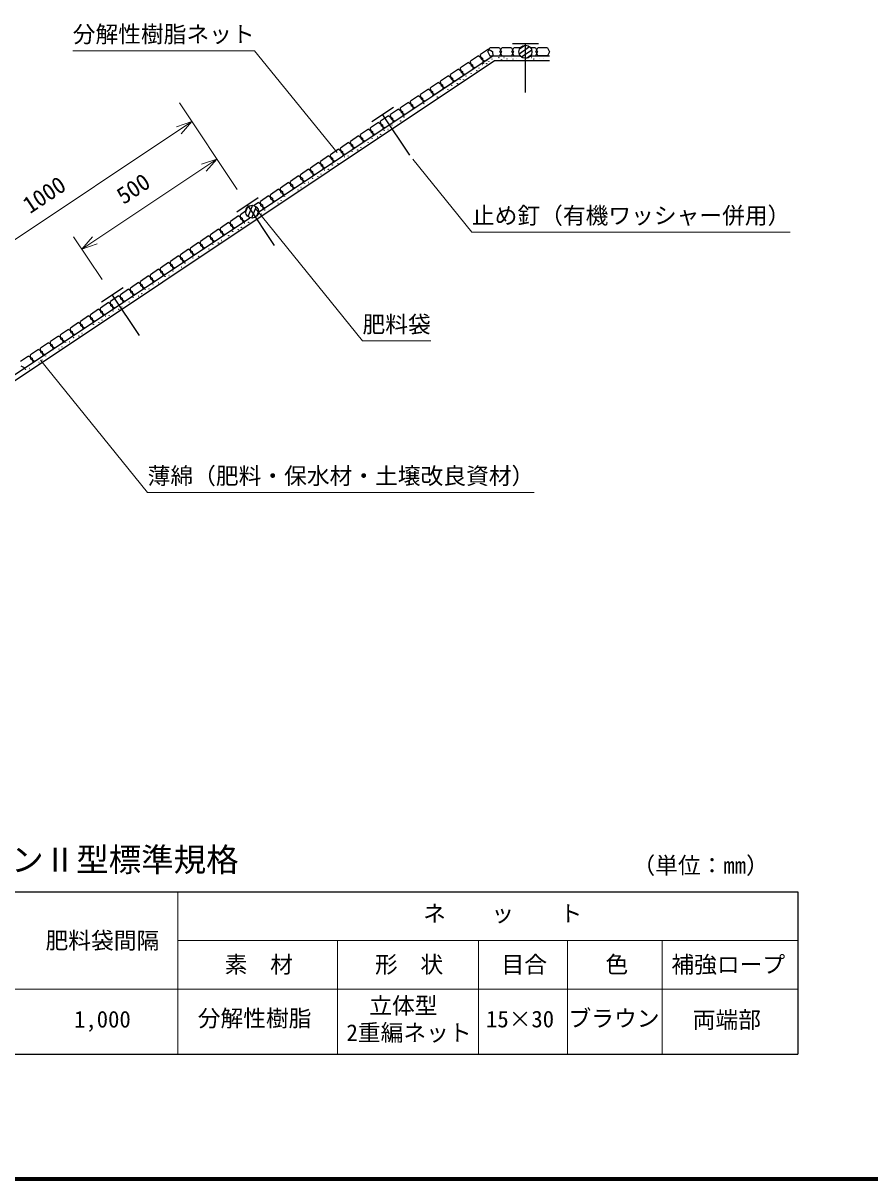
# Model space of a CAD drawing. Units: millimetres, scale not verified. Extents: x 200 to 8200, y 200 to 5825.
# Drawn here: x 1594 to 4200, y 200 to 3757 of the extents above; entities that cross this region are included whole.
import ezdxf
from ezdxf.enums import TextEntityAlignment as Align

# ---------------------------------------------------------------- set-up
doc = ezdxf.new("R2010")
doc.units = ezdxf.units.MM
doc.header["$LTSCALE"] = 20
doc.layers.add('C-MTR', color=5, linetype='Continuous')
doc.layers.add('C-MTR-TXT', color=5, linetype='Continuous')
for name, color, linetype, lineweight in [('C-MTR-FRAM', 5, 'Continuous', 25), ('C-MTR-LINE', 5, 'Continuous', 13), ('C-STR', 7, 'Continuous', 25), ('C-STR-DIM', 1, 'Continuous', 13), ('C-STR-HTXT', 1, 'Continuous', 13), ('C-TTL', 2, 'Continuous', 70)]:
    doc.layers.add(name, color=color, linetype=linetype, lineweight=lineweight)
doc.styles.add('ＭＳ ゴシック', font='')
doc.styles.get('ＭＳ ゴシック').set_extended_font_data('MS Gothic')

msp = doc.modelspace()

# ---------------------------------------------------------------- linework, layer by layer
at = {"layer": 'C-MTR-FRAM'}
for p, q in [((857.47, 1083.7), (3978.01, 1083.7)), ((3978.01, 1083.7), (3978.01, 583.7)), ((857.47, 583.7), (3978.01, 583.7))]:
    msp.add_line(p, q, dxfattribs=at)
at = {"layer": 'C-MTR-LINE'}
for p, q in [((2070.31, 1083.7), (2070.31, 583.7)), ((2070.31, 933.7), (3978.01, 933.7)), ((2561.72, 933.7), (2561.72, 583.7)), ((2995.34, 933.7), (2995.34, 583.7)), ((3269.1, 933.7), (3269.1, 583.7)), ((3269.1, 933.7), (3269.1, 583.7)), ((3560.37, 933.7), (3560.37, 583.7)), ((857.47, 783.7), (3978.01, 783.7))]:
    msp.add_line(p, q, dxfattribs=at)
at = {"layer": 'C-STR'}
for p, q in [((3026.63, 3676.36), (3001.67, 3659.72)), ((3024.09, 3668.39), (3030.09, 3680.39)), ((3024.09, 3668.39), (3030.09, 3656.39)), ((3026.63, 3676.36), (3038.28, 3669.71)), ((3060.09, 3680.39), (3030.09, 3680.39)), ((3038.28, 3669.71), (3039.94, 3656.39)), ((3060.09, 3680.39), (3066.09, 3668.39)), ((3066.09, 3668.39), (3060.09, 3656.39)), ((3061.09, 3668.39), (3067.09, 3680.39)), ((3061.09, 3668.39), (3067.09, 3656.39)), ((3097.09, 3680.39), (3067.09, 3680.39)), ((3097.09, 3680.39), (3103.09, 3668.39)), ((3103.09, 3668.39), (3097.09, 3656.39)), ((3098.09, 3668.39), (3104.09, 3680.39)), ((3098.09, 3668.39), (3104.09, 3656.39)), ((3179.94, 3693.39), (3099.94, 3693.39)), ((3124.09, 3680.39), (3104.09, 3680.39)), ((3139.94, 3543.39), (3139.94, 3693.39)), ((3171.09, 3680.39), (3156.09, 3680.39)), ((3171.09, 3680.39), (3177.09, 3668.39)), ((3177.09, 3668.39), (3171.09, 3656.39)), ((3172.09, 3668.39), (3178.09, 3680.39)), ((3172.09, 3668.39), (3178.09, 3656.39)), ((3208.09, 3680.39), (3178.09, 3680.39)), ((3208.09, 3680.39), (3214.09, 3668.39)), ((3214.09, 3668.39), (3208.09, 3656.39)), ((937.68, 2236.87), (3044.48, 3641.39)), ((2854.27, 3532.61), (3039.94, 3656.39)), ((2965.06, 3635.32), (2940.09, 3618.68)), ((2965.06, 3635.32), (2976.7, 3628.66)), ((2995.84, 3655.84), (2970.88, 3639.2)), ((2972.54, 3625.89), (2970.88, 3639.2)), ((2976.7, 3628.66), (2978.37, 3615.35)), ((2984.19, 3619.23), (3009.15, 3635.87)), ((2995.84, 3655.84), (3007.49, 3649.18)), ((3003.33, 3646.41), (3001.67, 3659.72)), ((3003.33, 3646.41), (3014.98, 3639.75)), ((3007.49, 3649.18), (3009.15, 3635.87)), ((3014.98, 3639.75), (3039.94, 3656.39)), ((3030.09, 3656.39), (3124.09, 3656.39)), ((3039.94, 3656.39), (3060.09, 3656.39)), ((3044.48, 3641.39), (3214.22, 3641.39)), ((3067.09, 3656.39), (3097.09, 3656.39)), ((3104.09, 3656.39), (3124.09, 3656.39)), ((3156.09, 3656.39), (3171.09, 3656.39)), ((3156.09, 3656.39), (3213.71, 3656.39)), ((3208.09, 3656.39), (3178.09, 3656.39)), ((2903.48, 3594.27), (2878.52, 3577.63)), ((2903.48, 3594.27), (2915.13, 3587.61)), ((2934.27, 3614.79), (2909.31, 3598.15)), ((2910.97, 3584.84), (2909.31, 3598.15)), ((2922.62, 3578.18), (2947.58, 3594.82)), ((2934.27, 3614.79), (2945.92, 3608.14)), ((2941.76, 3605.36), (2940.09, 3618.68)), ((2941.76, 3605.36), (2953.41, 3598.71)), ((2945.92, 3608.14), (2947.58, 3594.82)), ((2953.41, 3598.71), (2978.37, 3615.35)), ((2972.54, 3625.89), (2984.19, 3619.23)), ((2872.7, 3573.74), (2847.74, 3557.1)), ((2849.4, 3543.79), (2847.74, 3557.1)), ((2872.7, 3573.74), (2884.35, 3567.09)), ((2880.19, 3564.31), (2878.52, 3577.63)), ((2880.19, 3564.31), (2891.84, 3557.66)), ((2884.35, 3567.09), (2886.01, 3553.78)), ((2891.84, 3557.66), (2916.8, 3574.3)), ((2910.97, 3584.84), (2922.62, 3578.18)), ((2915.13, 3587.61), (2916.8, 3574.3)), ((2318.43, 3175.39), (2837.63, 3521.52)), ((2811.13, 3532.7), (2786.17, 3516.06)), ((2811.13, 3532.7), (2822.78, 3526.04)), ((2841.91, 3553.22), (2816.95, 3536.58)), ((2818.62, 3523.27), (2816.95, 3536.58)), ((2818.62, 3523.27), (2830.26, 3516.61)), ((2822.78, 3526.04), (2824.44, 3512.73)), ((2830.26, 3516.61), (2855.23, 3533.25)), ((2841.91, 3553.22), (2853.56, 3546.56)), ((2849.4, 3543.79), (2861.05, 3537.13)), ((2853.56, 3546.56), (2855.23, 3533.25)), ((2861.05, 3537.13), (2886.01, 3553.78)), ((2733.9, 3496.84), (2667.33, 3452.46)), ((2749.56, 3491.65), (2724.59, 3475.01)), ((2749.56, 3491.65), (2761.2, 3484.99)), ((2780.34, 3512.17), (2755.38, 3495.53)), ((2757.04, 3482.22), (2755.38, 3495.53)), ((2768.69, 3475.56), (2793.65, 3492.2)), ((2780.34, 3512.17), (2791.99, 3505.52)), ((2787.83, 3502.74), (2786.17, 3516.06)), ((2787.83, 3502.74), (2799.48, 3496.09)), ((2791.99, 3505.52), (2793.65, 3492.2)), ((2799.48, 3496.09), (2824.44, 3512.73)), ((2687.98, 3450.6), (2663.02, 3433.96)), ((2687.98, 3450.6), (2699.63, 3443.94)), ((2718.77, 3471.13), (2693.81, 3454.48)), ((2695.47, 3441.17), (2693.81, 3454.48)), ((2783.82, 3349.84), (2700.62, 3474.65)), ((2707.12, 3434.51), (2732.08, 3451.16)), ((2718.77, 3471.13), (2730.42, 3464.47)), ((2726.26, 3461.7), (2724.59, 3475.01)), ((2726.26, 3461.7), (2737.91, 3455.04)), ((2730.42, 3464.47), (2732.08, 3451.16)), ((2737.91, 3455.04), (2762.87, 3471.68)), ((2757.04, 3482.22), (2768.69, 3475.56)), ((2761.2, 3484.99), (2762.87, 3471.68)), ((2657.2, 3430.08), (2632.24, 3413.44)), ((2657.2, 3430.08), (2668.85, 3423.42)), ((2664.69, 3420.65), (2663.02, 3433.96)), ((2664.69, 3420.65), (2676.33, 3413.99)), ((2668.85, 3423.42), (2670.51, 3410.11)), ((2676.33, 3413.99), (2701.3, 3430.63)), ((2695.47, 3441.17), (2707.12, 3434.51)), ((2699.63, 3443.94), (2701.3, 3430.63)), ((2595.63, 3389.03), (2570.66, 3372.39)), ((2595.63, 3389.03), (2607.27, 3382.37)), ((2626.41, 3409.55), (2601.45, 3392.91)), ((2603.11, 3379.6), (2601.45, 3392.91)), ((2603.11, 3379.6), (2614.76, 3372.94)), ((2607.27, 3382.37), (2608.94, 3369.06)), ((2614.76, 3372.94), (2639.72, 3389.58)), ((2626.41, 3409.55), (2638.06, 3402.9)), ((2633.9, 3400.12), (2632.24, 3413.44)), ((2633.9, 3400.12), (2645.55, 3393.47)), ((2638.06, 3402.9), (2639.72, 3389.58)), ((2645.55, 3393.47), (2670.51, 3410.11)), ((2534.05, 3347.98), (2509.09, 3331.34)), ((2534.05, 3347.98), (2545.7, 3341.33)), ((2564.84, 3368.51), (2539.88, 3351.86)), ((2541.54, 3338.55), (2539.88, 3351.86)), ((2553.19, 3331.9), (2578.15, 3348.54)), ((2564.84, 3368.51), (2576.49, 3361.85)), ((2572.33, 3359.08), (2570.66, 3372.39)), ((2572.33, 3359.08), (2583.98, 3352.42)), ((2576.49, 3361.85), (2578.15, 3348.54)), ((2583.98, 3352.42), (2608.94, 3369.06)), ((2503.27, 3327.46), (2478.31, 3310.82)), ((2479.97, 3297.5), (2478.31, 3310.82)), ((2503.27, 3327.46), (2514.92, 3320.8)), ((2510.76, 3318.03), (2509.09, 3331.34)), ((2510.76, 3318.03), (2522.41, 3311.37)), ((2514.92, 3320.8), (2516.58, 3307.49)), ((2522.41, 3311.37), (2547.37, 3328.01)), ((2541.54, 3338.55), (2553.19, 3331.9)), ((2545.7, 3341.33), (2547.37, 3328.01)), ((2441.7, 3286.41), (2416.73, 3269.77)), ((2441.7, 3286.41), (2453.34, 3279.75)), ((2472.48, 3306.93), (2447.52, 3290.29)), ((2449.18, 3276.98), (2447.52, 3290.29)), ((2449.18, 3276.98), (2460.83, 3270.32)), ((2453.34, 3279.75), (2455.01, 3266.44)), ((2460.83, 3270.32), (2485.79, 3286.96)), ((2472.48, 3306.93), (2484.13, 3300.28)), ((2479.97, 3297.5), (2491.62, 3290.85)), ((2484.13, 3300.28), (2485.79, 3286.96)), ((2491.62, 3290.85), (2516.58, 3307.49)), ((2380.12, 3245.36), (2355.16, 3228.72)), ((2380.12, 3245.36), (2391.77, 3238.71)), ((2410.91, 3265.89), (2385.95, 3249.25)), ((2387.61, 3235.93), (2385.95, 3249.25)), ((2391.77, 3238.71), (2393.44, 3225.39)), ((2399.26, 3229.28), (2424.22, 3245.92)), ((2410.91, 3265.89), (2422.56, 3259.23)), ((2418.4, 3256.46), (2416.73, 3269.77)), ((2418.4, 3256.46), (2430.05, 3249.8)), ((2422.56, 3259.23), (2424.22, 3245.92)), ((2430.05, 3249.8), (2455.01, 3266.44)), ((2317.87, 3219.49), (2251.31, 3175.11)), ((2318.55, 3204.31), (2305.12, 3195.36)), ((2318.55, 3204.31), (2330.2, 3197.66)), ((2349.34, 3224.84), (2324.38, 3208.2)), ((2326.04, 3194.88), (2324.38, 3208.2)), ((2337.69, 3188.23), (2362.65, 3204.87)), ((2349.34, 3224.84), (2360.99, 3218.18)), ((2356.83, 3215.41), (2355.16, 3228.72)), ((2356.83, 3215.41), (2368.48, 3208.75)), ((2360.99, 3218.18), (2362.65, 3204.87)), ((2368.48, 3208.75), (2393.44, 3225.39)), ((2387.61, 3235.93), (2399.26, 3229.28)), ((2278.49, 3177.61), (2262.81, 3167.15)), ((2264.47, 3153.84), (2262.81, 3167.15)), ((2367.8, 3072.49), (2284.59, 3197.3)), ((2318.43, 3175.39), (2331.87, 3184.35)), ((2326.04, 3194.88), (2337.69, 3188.23)), ((2330.2, 3197.66), (2331.87, 3184.35)), ((1486.38, 2620.69), (2291.8, 3157.64)), ((2226.19, 3142.74), (2201.23, 3126.1)), ((2226.19, 3142.74), (2237.84, 3136.09)), ((2256.98, 3163.27), (2232.02, 3146.63)), ((2233.68, 3133.31), (2232.02, 3146.63)), ((2233.68, 3133.31), (2245.33, 3126.66)), ((2237.84, 3136.09), (2239.51, 3122.77)), ((2245.33, 3126.66), (2270.29, 3143.3)), ((2256.98, 3163.27), (2268.63, 3156.61)), ((2264.47, 3153.84), (2276.12, 3147.18)), ((2268.63, 3156.61), (2270.29, 3143.3)), ((2276.12, 3147.18), (2291.8, 3157.64)), ((2164.62, 3101.7), (2139.66, 3085.05)), ((2164.62, 3101.7), (2176.27, 3095.04)), ((2195.41, 3122.22), (2170.45, 3105.58)), ((2172.11, 3092.27), (2170.45, 3105.58)), ((2176.27, 3095.04), (2177.94, 3081.73)), ((2183.76, 3085.61), (2208.72, 3102.25)), ((2195.41, 3122.22), (2207.06, 3115.56)), ((2202.9, 3112.79), (2201.23, 3126.1)), ((2202.9, 3112.79), (2214.55, 3106.13)), ((2207.06, 3115.56), (2208.72, 3102.25)), ((2214.55, 3106.13), (2239.51, 3122.77)), ((2103.05, 3060.65), (2078.09, 3044.01)), ((2103.05, 3060.65), (2114.7, 3053.99)), ((2133.84, 3081.17), (2108.88, 3064.53)), ((2110.54, 3051.22), (2108.88, 3064.53)), ((2122.19, 3044.56), (2147.15, 3061.2)), ((2133.84, 3081.17), (2145.49, 3074.52)), ((2141.33, 3071.74), (2139.66, 3085.05)), ((2141.33, 3071.74), (2152.97, 3065.09)), ((2145.49, 3074.52), (2147.15, 3061.2)), ((2152.97, 3065.09), (2177.94, 3081.73)), ((2172.11, 3092.27), (2183.76, 3085.61)), ((2072.27, 3040.12), (2047.3, 3023.48)), ((2048.97, 3010.17), (2047.3, 3023.48)), ((2072.27, 3040.12), (2083.91, 3033.47)), ((2079.75, 3030.69), (2078.09, 3044.01)), ((2079.75, 3030.69), (2091.4, 3024.04)), ((2083.91, 3033.47), (2085.58, 3020.15)), ((2091.4, 3024.04), (2116.36, 3040.68)), ((2110.54, 3051.22), (2122.19, 3044.56)), ((2114.7, 3053.99), (2116.36, 3040.68)), ((2010.69, 2999.08), (1985.73, 2982.44)), ((2010.69, 2999.08), (2022.34, 2992.42)), ((2041.48, 3019.6), (2016.52, 3002.96)), ((2018.18, 2989.65), (2016.52, 3002.96)), ((2018.18, 2989.65), (2029.83, 2982.99)), ((2022.34, 2992.42), (2024.01, 2979.11)), ((2029.83, 2982.99), (2054.79, 2999.63)), ((2041.48, 3019.6), (2053.13, 3012.94)), ((2048.97, 3010.17), (2060.62, 3003.51)), ((2053.13, 3012.94), (2054.79, 2999.63)), ((2060.62, 3003.51), (2085.58, 3020.15)), ((1949.12, 2958.03), (1924.16, 2941.39)), ((1949.12, 2958.03), (1960.77, 2951.37)), ((1979.91, 2978.55), (1954.95, 2961.91)), ((1956.61, 2948.6), (1954.95, 2961.91)), ((1968.26, 2941.94), (1993.22, 2958.58)), ((1979.91, 2978.55), (1991.56, 2971.9)), ((1987.4, 2969.12), (1985.73, 2982.44)), ((1987.4, 2969.12), (1999.05, 2962.47)), ((1991.56, 2971.9), (1993.22, 2958.58)), ((1999.05, 2962.47), (2024.01, 2979.11)), ((1901.85, 2942.14), (1835.28, 2897.76)), ((1887.55, 2916.98), (1862.59, 2900.34)), ((1951.77, 2795.14), (1868.57, 2919.95)), ((1887.55, 2916.98), (1899.2, 2910.32)), ((1918.34, 2937.5), (1893.37, 2920.86)), ((1895.04, 2907.55), (1893.37, 2920.86)), ((1906.69, 2900.89), (1931.65, 2917.54)), ((1918.34, 2937.5), (1929.98, 2930.85)), ((1925.82, 2928.07), (1924.16, 2941.39)), ((1925.82, 2928.07), (1937.47, 2921.42)), ((1929.98, 2930.85), (1931.65, 2917.54)), ((1937.47, 2921.42), (1962.43, 2938.06)), ((1956.61, 2948.6), (1968.26, 2941.94)), ((1960.77, 2951.37), (1962.43, 2938.06)), ((1856.76, 2896.46), (1831.8, 2879.82)), ((1856.76, 2896.46), (1868.41, 2889.8)), ((1864.25, 2887.03), (1862.59, 2900.34)), ((1864.25, 2887.03), (1875.9, 2880.37)), ((1868.41, 2889.8), (1870.08, 2876.49)), ((1875.9, 2880.37), (1900.86, 2897.01)), ((1895.04, 2907.55), (1906.69, 2900.89)), ((1899.2, 2910.32), (1900.86, 2897.01)), ((1795.19, 2855.41), (1770.23, 2838.77)), ((1795.19, 2855.41), (1806.84, 2848.75)), ((1825.98, 2875.93), (1801.02, 2859.29)), ((1802.68, 2845.98), (1801.02, 2859.29)), ((1802.68, 2845.98), (1814.33, 2839.32)), ((1806.84, 2848.75), (1808.51, 2835.44)), ((1814.33, 2839.32), (1839.29, 2855.96)), ((1825.98, 2875.93), (1837.63, 2869.28)), ((1833.47, 2866.5), (1831.8, 2879.82)), ((1833.47, 2866.5), (1845.12, 2859.85)), ((1837.63, 2869.28), (1839.29, 2855.96)), ((1845.12, 2859.85), (1870.08, 2876.49)), ((1733.62, 2814.36), (1708.66, 2797.72)), ((1733.62, 2814.36), (1745.27, 2807.7)), ((1764.41, 2834.89), (1739.45, 2818.24)), ((1741.11, 2804.93), (1739.45, 2818.24)), ((1752.76, 2798.27), (1777.72, 2814.92)), ((1764.41, 2834.89), (1776.06, 2828.23)), ((1771.9, 2825.46), (1770.23, 2838.77)), ((1771.9, 2825.46), (1783.54, 2818.8)), ((1776.06, 2828.23), (1777.72, 2814.92)), ((1783.54, 2818.8), (1808.51, 2835.44)), ((1702.83, 2793.84), (1677.87, 2777.2)), ((1679.54, 2763.88), (1677.87, 2777.2)), ((1702.83, 2793.84), (1714.48, 2787.18)), ((1710.32, 2784.41), (1708.66, 2797.72)), ((1710.32, 2784.41), (1721.97, 2777.75)), ((1714.48, 2787.18), (1716.15, 2773.87)), ((1721.97, 2777.75), (1746.93, 2794.39)), ((1741.11, 2804.93), (1752.76, 2798.27)), ((1745.27, 2807.7), (1746.93, 2794.39)), ((1641.26, 2752.79), (1616.3, 2736.15)), ((1641.26, 2752.79), (1652.91, 2746.13)), ((1672.05, 2773.31), (1647.09, 2756.67)), ((1648.75, 2743.36), (1647.09, 2756.67)), ((1648.75, 2743.36), (1660.4, 2736.7)), ((1652.91, 2746.13), (1654.58, 2732.82)), ((1660.4, 2736.7), (1685.36, 2753.34)), ((1672.05, 2773.31), (1683.7, 2766.66)), ((1679.54, 2763.88), (1691.19, 2757.23)), ((1683.7, 2766.66), (1685.36, 2753.34)), ((1691.19, 2757.23), (1716.15, 2773.87)), ((1610.48, 2732.27), (1585.52, 2715.62)), ((1598.83, 2695.66), (1623.79, 2712.3)), ((1610.48, 2732.27), (1622.13, 2725.61)), ((1617.97, 2722.84), (1616.3, 2736.15)), ((1617.97, 2722.84), (1629.61, 2716.18)), ((1622.13, 2725.61), (1623.79, 2712.3)), ((1629.61, 2716.18), (1654.58, 2732.82)), ((1587.18, 2702.31), (1598.83, 2695.66))]:
    msp.add_line(p, q, dxfattribs=at)
at = {"layer": 'C-STR', "color": 3}
for p, q in [((3121.02, 3662.37), (3152.28, 3684.25)), ((3122.63, 3678.14), (3136.91, 3688.14)), ((3127.9, 3652.54), (3159.16, 3674.42)), ((3143.27, 3648.65), (3157.56, 3658.65)), ((2284.86, 3191.16), (2278.52, 3174.92)), ((2299.8, 3196.45), (2285.94, 3160.9)), ((2310.98, 3192.09), (2297.11, 3156.54)), ((2318.4, 3178.08), (2312.06, 3161.83))]:
    msp.add_line(p, q, dxfattribs=at)
for centre in [(3140.09, 3668.39), (2298.46, 3176.5)]:
    msp.add_circle(centre, 20, dxfattribs=at)
at = {"layer": 'C-STR'}
for centre in [(3008.33, 3629.24), (3010.4, 3633.17), (3020.48, 3631.76), (3021.39, 3641.08), (3027.43, 3638.22), (3030.23, 3632.37), (3036.93, 3645.73), (3058.38, 3650.16), (3066.36, 3645.31), (3073.71, 3651.08), (3083.42, 3646.88), (3097.07, 3651.87), (3101.43, 3645.69), (3113.5, 3646.67), (3129.05, 3651.33), (3140.56, 3646.69), (3158.12, 3650.93), (3165.47, 3646.47), (3184.38, 3647.79), (3196.45, 3648.77), (2957.09, 3593.49), (2972.74, 3602.04), (2990.12, 3610.32), (2996.77, 3618.18), (2913.18, 3565.33), (2930.21, 3570.38), (2939.02, 3583.77), (2949.26, 3582.62), (2868.92, 3529.52), (2878.42, 3537.03), (2888.77, 3549.53), (2900.92, 3552.06), (2807.63, 3488.66), (2817.13, 3496.17), (2827.48, 3508.68), (2839.63, 3511.2), (2755.84, 3455.31), (2766.19, 3467.82), (2694.55, 3414.45), (2704.91, 3426.96), (2717.06, 3429.48), (2729.31, 3442.75), (2746.34, 3447.8), (2643.62, 3386.1), (2655.77, 3388.62), (2668.03, 3401.89), (2685.05, 3406.94), (2582.33, 3345.24), (2594.48, 3347.76), (2606.74, 3361.03), (2623.76, 3366.08), (2633.26, 3373.59), (2545.45, 3320.17), (2562.47, 3325.22), (2571.97, 3332.74), (2484.16, 3279.31), (2501.19, 3284.37), (2510.69, 3291.88), (2521.04, 3304.38), (2533.19, 3306.9), (2422.87, 3238.45), (2439.9, 3243.51), (2449.4, 3251.02), (2459.75, 3263.52), (2471.9, 3266.04), (2378.61, 3202.65), (2388.11, 3210.16), (2398.46, 3222.66), (2410.61, 3225.18), (2326.82, 3169.3), (2337.17, 3181.8), (2349.32, 3184.33), (2361.58, 3197.59), (2275.88, 3140.94), (2288.03, 3143.47), (2317.32, 3161.79), (2214.59, 3100.08), (2226.74, 3102.61), (2239, 3115.88), (2256.03, 3120.93), (2265.53, 3128.44), (2153.31, 3059.22), (2165.46, 3061.75), (2177.71, 3075.02), (2194.74, 3080.07), (2204.24, 3087.58), (2116.43, 3034.16), (2133.45, 3039.21), (2142.95, 3046.72), (2055.14, 2993.3), (2072.16, 2998.35), (2081.66, 3005.86), (2092.02, 3018.37), (2104.17, 3020.89), (1993.85, 2952.44), (2010.87, 2957.49), (2030.73, 2977.51), (2042.88, 2980.03), (1949.59, 2916.63), (1959.09, 2924.14), (1969.44, 2936.65), (1981.59, 2939.17), (1897.8, 2883.28), (1908.15, 2895.79), (1920.3, 2898.31), (1932.56, 2911.58), (1846.86, 2854.93), (1859.01, 2857.45), (1871.27, 2870.72), (1888.3, 2875.77), (1809.98, 2829.86), (1827.01, 2834.92), (1836.51, 2842.43), (1736.43, 2775.73), (1748.69, 2789), (1765.72, 2794.06), (1775.22, 2801.57), (1687.4, 2748.14), (1704.43, 2753.2), (1713.93, 2760.71), (1724.28, 2773.21), (1626.12, 2707.28), (1643.14, 2712.34), (1652.64, 2719.85), (1662.99, 2732.35), (1675.15, 2734.88), (1601.71, 2691.49), (1613.86, 2694.02)]:
    msp.add_circle(centre, 0.3, dxfattribs=at)
at = {"layer": 'C-STR-DIM'}
for p, q in [((2252.94, 3244.77), (2075.07, 3511.58)), ((2113.51, 3453.92), (1281.46, 2899.22)), ((2113.51, 3453.92), (2066.15, 3437.9)), ((2113.51, 3453.92), (2080.5, 3416.36)), ((2190.49, 3338.44), (1774.47, 3061.09)), ((2190.49, 3338.44), (2143.13, 3322.42)), ((2190.49, 3338.44), (2157.49, 3300.89)), ((1836.91, 2967.43), (1749.12, 3099.11)), ((1774.47, 3061.09), (1807.48, 3098.65)), ((1774.47, 3061.09), (1821.83, 3077.12))]:
    msp.add_line(p, q, dxfattribs=at)
at = {"layer": 'C-STR-HTXT'}
for p, q in [((1746.58, 3671.71), (2306.58, 3671.71)), ((2306.58, 3671.71), (2560.37, 3358.19)), ((2793.26, 3338.18), (2975.1, 3113.54)), ((2308.68, 3186.18), (2638.5, 2778.74)), ((2975.1, 3113.54), (3955.1, 3113.54)), ((2638.5, 2778.74), (2848.5, 2778.74)), ((1647.35, 2719.81), (1977.17, 2312.37)), ((1977.17, 2312.37), (3167.17, 2312.37))]:
    msp.add_line(p, q, dxfattribs=at)
at = {"layer": 'C-TTL'}
msp.add_lwpolyline([(200, 200), (8200, 200), (8200, 5740), (200, 5740)], close=True, dxfattribs=at)

# ---------------------------------------------------------------- texts
at = {"layer": 'C-MTR', "style": 'ＭＳ ゴシック'}
msp.add_text('飛来ステーションⅡ型標準規格', height=73.31, dxfattribs=at).set_placement((857.34, 1123.7), align=Align.BOTTOM_LEFT)
at = {"layer": 'C-MTR-TXT', "style": 'ＭＳ ゴシック'}
msp.add_text('（単位：mm）', height=51.32, dxfattribs=at).set_placement((3469.18, 1123.7), align=Align.BOTTOM_LEFT)
for s, p in [('ネ\u3000\u3000ッ\u3000\u3000ト', (3070.06, 975.79)), ('立体型 ', (2781.74, 692.06)), ('1,000', (1838, 650.28)), ('分解性樹脂', (2306.44, 653.22)), ('15×30', (3123.3, 650.84)), ('ブラウン', (3412.58, 652.9)), ('両端部', (3759.77, 648.76)), ('2重編ネット', (2781.74, 609))]:
    msp.add_text(s, height=51.32, dxfattribs=at).set_placement(p, align=Align.BOTTOM_CENTER)
for s, p in [('肥料袋間隔', (1838, 933.68)), ('素\u3000材', (2319.36, 859.77)), ('形\u3000状', (2781.74, 859.77)), ('目合', (3136.21, 859.77)), ('色', (3421.19, 859.77)), ('補強ロープ', (3764.07, 859.77))]:
    msp.add_text(s, height=51.32, dxfattribs=at).set_placement(p, align=Align.MIDDLE_CENTER)
at = {"layer": 'C-STR-DIM', "color": 7, "style": 'ＭＳ ゴシック'}
for s, p in [('1000', (1623.53, 3155.81)), ('500', (1912.01, 3184.33))]:
    msp.add_text(s, height=51.32, rotation=33.69, dxfattribs=at).set_placement(p, align=Align.BOTTOM_LEFT)
at = {"layer": 'C-STR-HTXT', "color": 7, "style": 'ＭＳ ゴシック'}
for s, p in [('分解性樹脂ネット', (1746.58, 3681.71)), ('止め釘（有機ワッシャー併用）', (2975.1, 3123.54)), ('肥料袋', (2638.5, 2788.74)), ('薄綿（肥料・保水材・土壌改良資材）', (1977.17, 2322.37))]:
    msp.add_text(s, height=51.32, dxfattribs=at).set_placement(p, align=Align.BOTTOM_LEFT)

doc.saveas('drawing.dxf')
